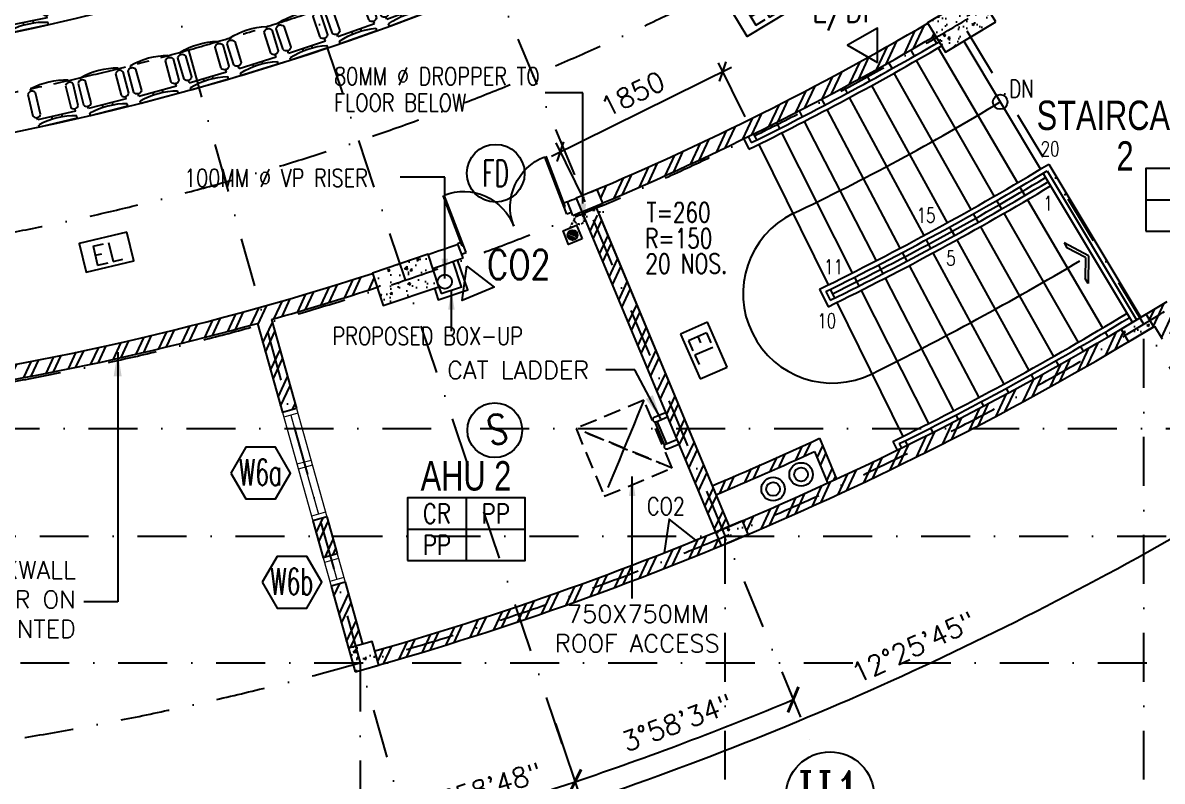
# Model space of a CAD drawing. Extents: x 2879167 to 2959690, y -882003 to -585933.
# Drawn here: x 2919560 to 2931195, y -692910 to -685164 of the extents above; entities that cross this region are included whole.
import ezdxf
from ezdxf.enums import TextEntityAlignment as Align

# ---------------------------------------------------------------- set-up
doc = ezdxf.new("R2010")
doc.units = 0
doc.header["$LTSCALE"] = 1000
doc.header["$MEASUREMENT"] = 0
doc.header["$PDMODE"] = 66
for name, pattern in [('CENTER2', [1.125, 0.75, -0.125, 0.125, -0.125]), ('DASHDOT', [1, 0.5, -0.25, 0, -0.25]), ('HIDDEN', [0.375, 0.25, -0.125])]:
    doc.linetypes.add(name, pattern=pattern)
doc.layers.get('0').update_dxf_attribs({"linetype": 'CONTINUOUS'})
doc.layers.get('DEFPOINTS').update_dxf_attribs({"linetype": 'CONTINUOUS'})
for name, color, linetype in [('-EL & K', 10, 'CONTINUOUS'), ('-FF', 240, 'CONTINUOUS'), ('COL', 3, 'CONTINUOUS'), ('DIM', 5, 'CONTINUOUS'), ('DR', 5, 'CONTINUOUS'), ('F1', 5, 'CONTINUOUS'), ('Finishes', 1, 'CONTINUOUS'), ('GRID', 6, 'DASHDOT'), ('H', 6, 'CONTINUOUS'), ('LINE', 7, 'CONTINUOUS'), ('railing', 1, 'CONTINUOUS'), ('SCH-WIN', 7, 'CONTINUOUS'), ('Sch_Door', 7, 'CONTINUOUS'), ('Sch_Window', 2, 'CONTINUOUS'), ('seat_below_cen', 8, 'CONTINUOUS'), ('SECTIONLINE', 4, 'CONTINUOUS'), ('SPEC', 7, 'CONTINUOUS'), ('step', 7, 'CONTINUOUS'), ('TEXT', 7, 'CONTINUOUS'), ('VP', 1, 'CONTINUOUS'), ('WALL', 2, 'CONTINUOUS'), ('WP', 1, 'HIDDEN')]:
    doc.layers.add(name, color=color, linetype=linetype)
doc.styles.add('1', font='ROMANC.SHX', dxfattribs={"width": 0.65, "height": 0.5})
doc.styles.add('E', font='ROMANS.SHX')
doc.styles.add('ROMANS', font='romans.shx')
doc.styles.add('ROMS', font='ROMANS.SHX', dxfattribs={"height": 300})
doc.styles.get("Standard").update_dxf_attribs({"font": 'Helv.shx'})
doc.dimstyles.get("Standard").update_dxf_attribs({"dimscale": 5, "dimtxt": 1, "dimasz": 2, "dimexe": 1, "dimexo": 1, "dimgap": 1, "dimtad": 0, "dimtih": 1, "dimtoh": 1, "dimdec": 4, "dimzin": 0, "dimdsep": 46, "dimtxsty": 'ROMANS', "dimcen": 1, "dimadec": 0, "dimazin": 0, "dimtfac": 1, "dimtdec": 4, "dimtofl": 0, "dimtmove": 0, "dimatfit": 3, "dimfxl": 0, "dimtolj": 1, "dimtzin": 0, "dimarcsym": 0})
doc.dimstyles.new('STANDARD$0', dxfattribs={"dimscale": 0, "dimtxt": 8, "dimasz": 6, "dimexe": 1, "dimexo": 1, "dimgap": 3, "dimtad": 1, "dimdec": 0, "dimlfac": -1, "dimrnd": 1, "dimzin": 0, "dimdsep": 46, "dimtxsty": 'Standard', "dimcen": 0, "dimclrd": 5, "dimclre": 250, "dimadec": 0, "dimazin": 0, "dimtfac": 1, "dimtdec": 4, "dimtofl": 0, "dimtmove": 0, "dimatfit": 3, "dimfxl": 0, "dimtolj": 1, "dimtzin": 0, "dimarcsym": 0})
pattern_1 = [(50, (488140.74, 177583.3), (251.041064, -21.963247), [26.25, -288.75]), (355, (488140.74, 177583.3), (-48.562967, 263.267247), [21, -231]), (100.4514, (488161.66, 177581.46), (202.478284, 241.30384), [22.309066, -245.39974]), (46.1842, (488140.74, 177653.3), (373.534367, -57.931655), [39.375, -433.125]), (96.6356, (488171.87, 177648.47), (327.131947, 340.941255), [33.4636, -368.09955]), (351.1842, (488140.74, 177653.3), (327.13168, 340.94151), [31.5, -346.5]), (21, (488175.74, 177635.8), (208.917468, -140.916612), [26.25, -288.75]), (326, (488175.74, 177635.8), (85.160366, 253.802516), [21, -231]), (71.4514, (488193.15, 177624.05), (294.07792, 112.885674), [22.309067, -245.39974]), (37.5, (488140.74, 177583.295), (4.2559494, 116.5128488), [0, -228.2, 0, -234.5, 0, -231.875]), (7.5, (488140.74, 177583.3), (92.074338, 138.044099), [0, -133.7, 0, -222.95, 0, -88.375]), (327.5, (488062.69, 177583.295), (186.8378527, -7.894205), [0, -87.5, 0, -273, 0, -362.25]), (317.5, (488027.69, 177583.3), (204.115159, 35.036744), [0, -113.75, 0, -181.3, 0, -257.25])]

# ---------------------------------------------------------------- blocks, each defined once
blk = doc.blocks.new('_ARCHTICK')
at = {"color": 0, "linetype": 'ByBlock', "const_width": 0.15}
blk.add_lwpolyline([(-0.5, -0.5), (0.5, 0.5)], dxfattribs=at)
blk = doc.blocks.new('*D121')
at = {"layer": 'DEFPOINTS', "color": 0}
for p in [(2914231, -660406), (2914231, -660406), (2913813, -662692), (2898231, -686958), (2931005, -688243)]:
    blk.add_point(p, dxfattribs=at)
at = {"layer": 'DIM'}
blk.add_arc((2914231, -660406), 2323, 238.927, 301.073, dxfattribs=at)
at = {"layer": 'DIM', "xscale": 200, "yscale": 200, "zscale": 200}
for p, rotation in [((2913032, -662396), 148.9270490380316), ((2915430, -662396), 31.07295098388144)]:
    blk.add_blockref('_ARCHTICK', p, dxfattribs=dict(at, rotation=rotation))
at = {"layer": 'DIM', "color": 7, "insert": (2914231, -662510), "char_height": 200, "attachment_point": 5, "rotation": 0, "style": 'ROMANS'}
blk.add_mtext('\\A1;62°8\'45"', dxfattribs=at)
blk = doc.blocks.new('*D122')
at = {"layer": 'DEFPOINTS', "color": 0}
for p in [(2914233, -660406), (2914233, -660406), (2913815, -662692), (2930297, -687065), (2897459, -688243)]:
    blk.add_point(p, dxfattribs=at)
at = {"layer": 'DIM'}
blk.add_arc((2914233, -660406), 2323, 238.927, 301.0727, dxfattribs=at)
at = {"layer": 'DIM', "xscale": 200, "yscale": 200, "zscale": 200}
for p, rotation in [((2913034, -662396), 148.9270495927155), ((2915432, -662396), 31.07272813242464)]:
    blk.add_blockref('_ARCHTICK', p, dxfattribs=dict(at, rotation=rotation))
at = {"layer": 'DIM', "color": 7, "insert": (2914233, -662510), "char_height": 200, "attachment_point": 5, "rotation": 359.9999, "style": 'ROMANS'}
blk.add_mtext('\\A1;62°8\'44"', dxfattribs=at)
blk = doc.blocks.new('*D82')
at = {"layer": 'DEFPOINTS', "color": 0}
for p in [(2914231, -660406), (2914231, -660406), (2924967, -692226), (2917884, -693955), (2920442, -694390)]:
    blk.add_point(p, dxfattribs=at)
at = {"layer": 'DIM'}
for p, q in [((2924999, -692321), (2925307, -693235)), ((2917895, -694054), (2917982, -694849))]:
    blk.add_line(p, q, dxfattribs=at)
blk.add_arc((2914231, -660406), 34546, 276.2146, 288.6438, dxfattribs=at)
at = {"layer": 'DIM', "xscale": 200, "yscale": 200, "zscale": 200}
for p, rotation in [((2925275, -693140), 18.64377093083684), ((2917971, -694750), 186.2145905017475)]:
    blk.add_blockref('_ARCHTICK', p, dxfattribs=dict(at, rotation=rotation))
at = {"layer": 'DIM', "color": 7, "insert": (2921619, -693929), "char_height": 200, "attachment_point": 5, "rotation": 12.4292, "style": 'ROMANS'}
blk.add_mtext('\\A1;12°25\'45"', dxfattribs=at)
blk = doc.blocks.new('*D83')
at = {"layer": 'DEFPOINTS', "color": 0}
for p in [(2914231, -660406), (2914231, -660406), (2931679, -689361), (2924967, -692226), (2927605, -692243)]:
    blk.add_point(p, dxfattribs=at)
at = {"layer": 'DIM'}
for p, q in [((2931730, -689446), (2932106, -690069)), ((2924999, -692321), (2925302, -693221))]:
    blk.add_line(p, q, dxfattribs=at)
blk.add_arc((2914231, -660406), 34532, 288.6438, 301.073, dxfattribs=at)
at = {"layer": 'DIM', "xscale": 200, "yscale": 200, "zscale": 200}
for p, rotation in [((2932054, -689984), 31.07295125744006), ((2925270, -693126), 198.6437709308356)]:
    blk.add_blockref('_ARCHTICK', p, dxfattribs=dict(at, rotation=rotation))
at = {"layer": 'DIM', "color": 7, "insert": (2928655, -691540), "char_height": 200, "attachment_point": 5, "rotation": 24.8584, "style": 'ROMANS'}
blk.add_mtext('\\A1;12°25\'45"', dxfattribs=at)
blk = doc.blocks.new('*D88')
at = {"layer": 'DEFPOINTS', "color": 0}
for p in [(2926707, -685662), (2926980, -686215), (2925346, -687083)]:
    blk.add_point(p, dxfattribs=at)
at = {"layer": 'DIM', "color": 0}
for p, q in [((2926936, -686125), (2926663, -685572)), ((2924959, -686525), (2926796, -685618)), ((2925302, -686994), (2925005, -686391))]:
    blk.add_line(p, q, dxfattribs=at)
at = {"layer": 'DIM', "color": 0, "xscale": 150, "yscale": 150, "zscale": 150}
for p, rotation in [((2926707, -685662), 26.28842023649831), ((2925049, -686481), 206.2884202364983)]:
    blk.add_blockref('_ARCHTICK', p, dxfattribs=dict(at, rotation=rotation))
at = {"layer": 'DIM', "color": 7, "insert": (2925789, -685892), "char_height": 200, "attachment_point": 5, "rotation": 26.2884, "style": 'ROMANS'}
blk.add_mtext('\\A1;1850', dxfattribs=at)
blk = doc.blocks.new('sbc')
at = {"layer": 'seat_below_cen'}
for p, q in [((-238, 350), (-238, 125)), ((-198, 375), (-198, 400)), ((-158, 125), (-158, 350)), ((158, 350), (158, 125)), ((198, 375), (198, 400)), ((238, 125), (238, 350)), ((-198, 75), (-198, 100)), ((198, 75), (-198, 75)), ((-198, 0), (-198, 25)), ((198, 0), (-198, 0)), ((-50, 49), (-50, 75)), ((50, 75), (50, 48)), ((198, 75), (198, 100)), ((198, 0), (198, 25))]:
    blk.add_line(p, q, dxfattribs=at)
for centre, radius, start, end in [((-198, 331), 44.5, 25.9892, 154.0108), ((0, -368), 793, 75.5714, 104.4286), ((198, 331), 44.5, 25.9892, 154.0108), ((-198, 144), 44.5, 205.9892, 334.0108), ((198, 144), 44.5, 205.9892, 334.0108), ((0, -743), 793, 75.5714, 104.4286)]:
    blk.add_arc(centre, radius, start, end, dxfattribs=at)
blk = doc.blocks.new('*D123')
at = {"layer": 'DEFPOINTS', "color": 0}
for p in [(2914231, -660406), (2914231, -660406), (2925948, -692653), (2927659, -692634), (2925388, -693475)]:
    blk.add_point(p, dxfattribs=at)
at = {"layer": 'DIM'}
blk.add_arc((2914231, -660406), 34310, 288.6438, 292.6199, dxfattribs=at)
at = {"layer": 'DIM', "xscale": 200, "yscale": 200, "zscale": 200}
for p, rotation in [((2927427, -692077), 22.61986495981887), ((2925199, -692916), 198.643770618976)]:
    blk.add_blockref('_ARCHTICK', p, dxfattribs=dict(at, rotation=rotation))
at = {"layer": 'DIM', "color": 7, "insert": (2926243, -692311), "char_height": 200, "attachment_point": 5, "rotation": 20.6318, "style": 'ROMANS'}
blk.add_mtext('\\A1;3°58\'34"', dxfattribs=at)
blk = doc.blocks.new('*D126')
at = {"layer": 'DEFPOINTS', "color": 0}
for p in [(2914231, -660406), (2914231, -660406), (2924066, -693276), (2925392, -693487), (2923657, -694023)]:
    blk.add_point(p, dxfattribs=at)
at = {"layer": 'DIM'}
blk.add_arc((2914231, -660406), 34310, 285.6639, 288.6438, dxfattribs=at)
at = {"layer": 'DIM', "xscale": 200, "yscale": 200, "zscale": 200}
for p, rotation in [((2925199, -692916), 18.6437742158878), ((2923494, -693442), 195.6638581656818)]:
    blk.add_blockref('_ARCHTICK', p, dxfattribs=dict(at, rotation=rotation))
at = {"layer": 'DIM', "color": 7, "insert": (2924286, -692981), "char_height": 200, "attachment_point": 5, "rotation": 17.1538, "style": 'ROMANS'}
blk.add_mtext('\\A1;2°58\'48"', dxfattribs=at)
blk = doc.blocks.new('A$C061803DA')
at = {"layer": 'LINE', "color": 5}
for p, q in [((72, 123), (28, 79)), ((97, 120), (31, 54)), ((113, 108), (43, 38)), ((125, 91), (60, 26)), ((127, 65), (86, 24))]:
    blk.add_line(p, q, dxfattribs=at)
at = {"layer": 'LINE', "color": 5, "linetype": 'Continuous'}
blk.add_lwpolyline([(150, 150), (150, 0), (0, 0), (0, 150)], close=True, dxfattribs=at)
at = {"layer": 'LINE', "color": 5}
blk.add_circle((78, 73), 50, dxfattribs=at)
blk = doc.blocks.new('SMOKE DETECTOR')
at = {"layer": '-FF'}
blk.add_circle((0, 0), 280, dxfattribs=at)
at = {"layer": '-FF', "color": 3, "style": 'E', "width": 0.8}
blk.add_text('S', height=300, dxfattribs=at).set_placement((-132, -156))
blk = doc.blocks.new('D1200-1')
at = {"layer": 'DR'}
for p, q in [((0, 0), (0, -50)), ((0, -50), (77, -50)), ((77, -38), (115, -38)), ((77, -38), (77, -50)), ((77, -38), (627, -38)), ((77, -50), (627, -50)), ((115, 0), (115, -38)), ((0, -1200), (0, -1150)), ((0, -1150), (77, -1150)), ((77, -1150), (627, -1150)), ((77, -1162), (77, -1150)), ((77, -1162), (627, -1162)), ((77, -1162), (115, -1162)), ((115, -1200), (115, -1162))]:
    blk.add_line(p, q, dxfattribs=at)
for centre, start, end in [((77, -50), 270, 0), ((77, -1150), 0, 90)]:
    blk.add_arc(centre, 550, start, end, dxfattribs=at)

msp = doc.modelspace()

# ---------------------------------------------------------------- hatches: boundary and pattern name
at = {"layer": 'H', "ltscale": 0.1}
h = msp.add_hatch(dxfattribs=at)
h.set_pattern_fill('AR-CONC', color=256, scale=35, style=0)
h.set_pattern_definition(pattern_1)
h.paths.add_polyline_path([(2930826.6, -683926.3), (2930698.1, -684003.7), (2930816.9, -684200.7), (2930945.3, -684123.3)])
h.paths.add_polyline_path([(2929494.5, -685154.7), (2929313.8, -684854.9), (2928799.9, -685164.6), (2928980.6, -685464.4)])
h.paths.add_polyline_path([(2931031.1, -688139.8), (2931030.9, -688140, -0.0017685), (2930834.3, -688258.1), (2930774, -688294.3), (2930851.1, -688422.6, 0.0005372), (2930911.3, -688386.9), (2931108.4, -688268.4)])
h = msp.add_hatch(dxfattribs=at)
h.set_pattern_fill('ANSI32', color=256, scale=500, angle=200, style=0)
h.paths.add_polyline_path([(2928879.1, -685296), (2928801.7, -685167.5, -0.0329329), (2925424.3, -686866.3), (2925482.2, -687004.7, 0.0329517)])
h = msp.add_hatch(dxfattribs=at)
h.set_pattern_fill('AR-CONC', color=256, scale=35, style=0)
h.set_pattern_definition(pattern_1)
h.paths.add_polyline_path([(2923698.2, -687528.2), (2923129.7, -687720), (2923241.6, -688051.7), (2923810.1, -687859.8)])
h.paths.add_polyline_path([(2925460.3, -686954.2), (2925248.3, -687042.9), (2925248.3, -687042.9), (2925248.3, -687042.9), (2925248.2, -687043), (2925306, -687181.4), (2925518.2, -687092.6)])
h.paths.add_polyline_path([(2926909.6, -690250), (2926909.3, -690250.1, -0.0023104), (2926633, -690366), (2926691, -690504.3), (2926967.6, -690388.3)])
h = msp.add_hatch(dxfattribs=at)
h.set_pattern_fill('ANSI32', color=256, scale=500, angle=200, style=0)
h.set_pattern_definition([(245, (488140.78, 188080.5), (169.93271, -79.240924), []), (245, (488057.72, 188050.26), (169.93271, -79.240924), [])])
h.paths.add_polyline_path([(2925444.4, -687123.5), (2925306, -687181.4), (2926633, -690366), (2926633, -690366), (2926771.3, -690308)])
h = msp.add_hatch(dxfattribs=at)
h.set_pattern_fill('ANSI32', color=256, scale=500, angle=200, style=0)
h.paths.add_polyline_path([(2917639.2, -688933.6), (2917655.5, -689082.7, 0.0380022), (2921956.2, -688234.1), (2921961.6, -688253.3, 0.0006488), (2922033.9, -688233.2), (2921988, -688069.5, -0.0386388)])
h.paths.add_polyline_path([(2921988, -688069.5), (2922033.9, -688233.2, 0.0006487), (2922106.1, -688212.9), (2922100.7, -688193.6, 0.0097564), (2923178.8, -687865.4), (2923130.8, -687723.3, -0.0103922)])
h.paths.add_polyline_path([(2922106.1, -688212.9, -0.0006487), (2922033.9, -688233.2), (2922283.6, -689123.7), (2922355.5, -689103.5)])
h.paths.add_polyline_path([(2922211.1, -689144), (2922283.6, -689123.7), (2922033.9, -688233.2, -0.0006488), (2921961.6, -688253.3)])
h.paths.add_polyline_path([(2922780.8, -690896.9), (2922708.4, -690917.2), (2922886.4, -691551.2), (2922958.6, -691530.8)])
h.paths.add_polyline_path([(2922958.6, -691530.8), (2923030.7, -691510.5), (2922852.9, -690876.7), (2922780.8, -690896.9)])
h.paths.add_polyline_path([(2922594.1, -690231), (2922521.6, -690251.3), (2922565.1, -690406.5), (2922643.3, -690406.5)])
h.paths.add_polyline_path([(2922699.8, -690608), (2922771.8, -690587.8), (2922720.9, -690406.5), (2922643.3, -690406.5)])
h.paths.add_polyline_path([(2922666, -690210.8), (2922594.1, -690231), (2922643.3, -690406.5), (2922720.9, -690406.5)])
h.paths.add_polyline_path([(2922643.3, -690406.5), (2922565.1, -690406.5), (2922627.4, -690628.3), (2922699.8, -690608)])
h = msp.add_hatch(dxfattribs=at)
h.set_pattern_fill('ANSI32', color=256, scale=500, angle=200, style=0)
h.set_pattern_definition([(245, (488140.78, 177583.19), (169.93271, -79.240924), []), (245, (488057.72, 177552.96), (169.93271, -79.240924), [])])
h.paths.add_polyline_path([(2931328.4, -688132.2), (2931408.1, -688261), (2931194.8, -688391.3), (2931116.6, -688264.5)])
h.paths.add_polyline_path([(2931252, -688004.8), (2931030.1, -688138.1), (2931108.4, -688268.4), (2931328.4, -688132.2)])
h = msp.add_hatch(dxfattribs=at)
h.set_pattern_fill('ANSI32', color=256, scale=500, angle=200, style=0)
h.set_pattern_definition([(245, (488140.74, 257155.43), (169.93271, -79.240924), []), (245, (488057.68, 257125.2), (169.93271, -79.240924), [])])
h.paths.add_polyline_path([(2930851.1, -688422.6), (2930773.8, -688294.1, -0.0334299), (2926909.6, -690250), (2926967.6, -690388.3, 0.0334418)])
h = msp.add_hatch(dxfattribs=at)
h.set_pattern_fill('ANSI32', color=256, scale=500, angle=200, style=0)
h.paths.add_polyline_path([(2927777.2, -689862.2), (2927869.5, -689823.7), (2927696.3, -689408), (2926598.4, -689892.9), (2926636.8, -689985.2), (2927644, -689542.4)])
h = msp.add_hatch(dxfattribs=at)
h.set_pattern_fill('ANSI32', color=256, scale=500, angle=200, style=0)
h.paths.add_polyline_path([(2925782.8, -690864.5), (2925782.8, -690704, -0.0213742), (2923153.8, -691579.6), (2923194.5, -691724, 0.02094)])
h.paths.add_polyline_path([(2925782.8, -690704), (2925782.8, -690864.5, 0.0074956), (2926690.6, -690504.5), (2926691, -690504.3), (2926633, -690366, -0.0070544)])
h = msp.add_hatch(dxfattribs=at)
h.set_pattern_fill('AR-CONC', color=256, scale=35, style=0)
h.set_pattern_definition([(50, (488140.78, 188080.5), (251.041064, -21.963247), [26.25, -288.75]), (355, (488140.78, 188080.5), (-48.562967, 263.267247), [21, -231]), (100.4514, (488161.7, 188078.66), (202.478284, 241.30384), [22.309067, -245.39974]), (46.1842, (488140.78, 188150.5), (373.534367, -57.931655), [39.375, -433.125]), (96.6356, (488171.9, 188145.66), (327.131947, 340.941255), [33.4636, -368.09955]), (351.1842, (488140.78, 188150.5), (327.13168, 340.94151), [31.5, -346.5]), (21, (488175.78, 188133), (208.917468, -140.916612), [26.25, -288.75]), (326, (488175.78, 188133), (85.160366, 253.802516), [21, -231]), (71.4514, (488193.19, 188121.25), (294.07792, 112.885674), [22.309067, -245.39974]), (37.5, (488140.78, 188080.49), (4.2559494, 116.5128488), [0, -228.2, 0, -234.5, 0, -231.875]), (7.5, (488140.78, 188080.49), (92.074338, 138.044099), [0, -133.7, 0, -222.95, 0, -88.375]), (327.5, (488062.73, 188080.49), (186.8378527, -7.894205), [0, -87.5, 0, -273, 0, -362.25]), (317.5, (488027.73, 188080.5), (204.115159, 35.036744), [0, -113.75, 0, -181.3, 0, -257.25])])
h.paths.add_polyline_path([(2923126.7, -691483.5), (2922886.1, -691551.2), (2922953.9, -691791.9), (2923175.4, -691729.5, 0.0001524), (2923194.5, -691724)])

# ---------------------------------------------------------------- linework, layer by layer
at = {"layer": '-EL & K', "color": 10}
for p, q in [((2926551, -688223.1), (2926276.5, -688344.2)), ((2926752.8, -688680.6), (2926551, -688223.1)), ((2926276.5, -688344.2), (2926478.3, -688801.6)), ((2926478.3, -688801.6), (2926752.8, -688680.6))]:
    msp.add_line(p, q, dxfattribs=at)
for points in [[(2926801.2, -685045.8), (2927229.5, -684787.7), (2927384.3, -685044.7), (2926956, -685302.7)], [(2920624.4, -687304), (2920137.8, -687419.1), (2920206.9, -687711.1), (2920693.5, -687596)]]:
    msp.add_lwpolyline(points, close=True, dxfattribs=at)
at = {"layer": '-FF'}
for points in [[(2928287.8, -685570.5), (2928287.8, -685217.7), (2927982.3, -685394.1)], [(2924093.4, -687651.4), (2924373.7, -687865.7), (2924047.9, -688001.3)]]:
    msp.add_lwpolyline(points, close=True, dxfattribs=at)
at = {"ltscale": 2}
for p, q in [((2928852.3, -685312.1), (2928888.7, -685374.1)), ((2929169.2, -685350.7), (2929952.6, -686659)), ((2928627.5, -685442.6), (2928662.9, -685504.3)), ((2928907.8, -685420.9), (2929716.4, -686799)), ((2928401.5, -685571.2), (2928436, -685632.5)), ((2928682.4, -685550.8), (2929479, -686936.9)), ((2928174.3, -685697.7), (2928208, -685758.9)), ((2928455.8, -685678.8), (2929240.3, -687072.6)), ((2927946.1, -685822.2), (2927979, -685883.2)), ((2928228.1, -685804.9), (2929000.4, -687206.2)), ((2927716.7, -685944.6), (2927748.9, -686005.7)), ((2927999.4, -685929), (2928759.3, -687337.7)), ((2927486.2, -686064.9), (2927517.8, -686126.1)), ((2927769.7, -686051.2), (2928517.1, -687467)), ((2927254.7, -686183.2), (2927285.7, -686244.7)), ((2927538.9, -686171.5), (2928273.7, -687594.1)), ((2927022.1, -686299.4), (2927052.6, -686361.2)), ((2927307.2, -686289.8), (2928029.2, -687719)), ((2927074.4, -686406.2), (2927783.5, -687841.7)), ((2929978.3, -686701.9), (2930004, -686744.7)), ((2930004, -686744.7), (2930890.3, -688224.7)), ((2929741.7, -686842.1), (2929792.3, -686928.3)), ((2929503.9, -686980.2), (2929553.7, -687066.9)), ((2929817.6, -686971.5), (2930586.2, -688281.3)), ((2929264.8, -687116.2), (2929313.9, -687203.3)), ((2929578.6, -687110.3), (2930336, -688428.1)), ((2929024.5, -687250), (2929072.8, -687337.6)), ((2929338.4, -687246.9), (2930084.5, -688572.5)), ((2928783.1, -687381.7), (2928830.5, -687469.7)), ((2929096.9, -687381.4), (2929831.6, -688714.5)), ((2928540.4, -687511.2), (2928587.1, -687599.6)), ((2928854.3, -687513.7), (2929577.4, -688854.1)), ((2928296.6, -687638.5), (2928342.5, -687727.3)), ((2928610.4, -687643.8), (2929321.8, -688991.3)), ((2928051.7, -687763.6), (2928096.8, -687852.9)), ((2928365.5, -687771.8), (2929065, -689126)), ((2927805.7, -687886.5), (2927849.9, -687976.2)), ((2928119.3, -687897.5), (2928806.8, -689258.4)), ((2927872.1, -688021), (2928547.5, -689388.3)), ((2930611.5, -688324.4), (2930640, -688373)), ((2930360.9, -688471.4), (2930388.4, -688519.1)), ((2930109, -688616), (2930135.4, -688663)), ((2929855.7, -688758.3), (2929881.2, -688804.6)), ((2929601.1, -688898.1), (2929625.8, -688943.9)), ((2929345.1, -689035.5), (2929369.1, -689080.9)), ((2929087.9, -689170.5), (2929111.2, -689215.6)), ((2928829.4, -689303), (2928852.1, -689347.9)), ((2928569.6, -689433.1), (2928591.8, -689477.9))]:
    msp.add_line(p, q, dxfattribs=at)
at = {"color": 40, "ltscale": 0.1}
msp.add_line((2930196.6, -686920.7), (2930213.7, -686910.4), dxfattribs=at)
at = {"ltscale": 0.1}
msp.add_line((2925811.5, -688708.8), (2925513.7, -688708.8), dxfattribs=at)
at = {"color": 1, "linetype": 'HIDDEN', "ltscale": 0.7}
for p, q in [((2925902, -689019.8), (2925209.7, -689308.3)), ((2925902, -689019.8), (2925498.1, -690000.6)), ((2926190.5, -689712.2), (2925902, -689019.8)), ((2925851.9, -689141.5), (2925548.2, -689879)), ((2925209.7, -689308.3), (2925498.1, -690000.6)), ((2926190.5, -689712.2), (2925209.7, -689308.3)), ((2925331.3, -689358.4), (2926068.8, -689662.1)), ((2925498.1, -690000.6), (2926190.5, -689712.2))]:
    msp.add_line(p, q, dxfattribs=at)
at = {"ltscale": 0.1}
for centre, radius in [((2927507.8, -689777.5), 120), ((2927507.8, -689777.5), 70), ((2927221.8, -689926.5), 120), ((2927221.8, -689926.5), 70)]:
    msp.add_circle(centre, radius, dxfattribs=at)
at = {"ltscale": 2}
for radius, start, end in [(25400, 239.09623, 300.88931), (26400, 239.08982, 300.88931), (30700, 296.28842, 300.91569)]:
    msp.add_arc((2914231.1, -660406.5), radius, start, end, dxfattribs=at)
at = {"layer": 'COL', "color": 3, "ltscale": 2}
for points in [[(2929494.5, -685154.7), (2929313.8, -684854.9), (2928799.9, -685164.6), (2928980.6, -685464.4)], [(2925270.1, -687093.7), (2925482.3, -687004.9), (2925424.4, -686866.5), (2925212.2, -686955.3)], [(2923810.1, -687859.8), (2923698.2, -687528.2), (2923129.7, -687720), (2923241.6, -688051.7)], [(2930851.3, -688422.9), (2931108.4, -688268.4), (2931031.1, -688139.8), (2930774, -688294.3)], [(2926691, -690504.3), (2926967.6, -690388.3), (2926909.6, -690250), (2926633, -690366)], [(2922953.9, -691791.9), (2923194.5, -691724.1), (2923126.7, -691483.5), (2922886.1, -691551.2)]]:
    msp.add_lwpolyline(points, close=True, dxfattribs=at)
at = {"layer": 'F1'}
msp.add_circle((2929540.7, -685973.1), 75, dxfattribs=at)
for centre, radius, start, end in [((2917260.8, -665705.8), 23697.3, 295.39535, 301.21154), ((2927827.8, -687931.4), 912.5, 116.28842, 296.28842), ((2912825.9, -657865.3), 34513.5, 296.51157, 300.52237)]:
    msp.add_arc(centre, radius, start, end, dxfattribs=at)
at = {"layer": 'Finishes'}
for p, q in [((2931026.8, -686973), (2932227, -686973)), ((2926008.5, -689192.2), (2926123.8, -689144.1)), ((2926027.7, -689238.3), (2926143.1, -689190.2)), ((2926123.8, -689144.1), (2926143.1, -689190.2)), ((2926112.3, -689473.9), (2926016.1, -689243.1)), ((2926135.4, -689464.3), (2926039.2, -689233.5)), ((2926123.8, -689469.1), (2926239.2, -689421)), ((2926239.2, -689421), (2926258.5, -689467.2)), ((2926143.1, -689515.2), (2926258.5, -689467.2)), ((2924088.8, -690017.2), (2924088.8, -690657.1)), ((2923488.7, -690337.5), (2924688.9, -690337.5))]:
    msp.add_line(p, q, dxfattribs=at)
for points in [[(2931026.8, -687292.6), (2932227, -687292.6), (2932227, -686652.7), (2931026.8, -686652.7)], [(2923488.7, -690657.1), (2924688.9, -690657.1), (2924688.9, -690017.2), (2923488.7, -690017.2)], [(2926110.8, -690576.8), (2926432.4, -690448.2), (2926160.3, -690233.9)]]:
    msp.add_lwpolyline(points, close=True, dxfattribs=at)
for centre, radius, start, end in [((2926018.1, -689215.2), 25, 112.61987, 292.61987), ((2926027.7, -689238.3), 12.5, 188.14234, 202.61987), ((2926133.5, -689492.2), 25, 112.61987, 292.61987), ((2926123.8, -689469.1), 12.5, 202.61987, 217.09737)]:
    msp.add_arc(centre, radius, start, end, dxfattribs=at)
at = {"layer": 'GRID'}
for p, q in [((2914231.1, -660406.5), (2932244, -690298.7)), ((2914231.1, -660406.5), (2927659.2, -692633.9)), ((2925388, -693475.1), (2914231.1, -660406.5)), ((2914231.1, -660406.5), (2923660.9, -694035.5)), ((2931006.1, -698894.7), (2931006.1, -688242.6)), ((2914231.1, -689306.5), (2938704.7, -689306.5)), ((2901731.1, -690406.5), (2938704.7, -690406.5)), ((2926731.1, -698894.7), (2926731.1, -690406.5)), ((2905534.3, -691699.5), (2938704.7, -691699.5)), ((2923005.9, -691699.5), (2923005.9, -698894.7))]:
    msp.add_line(p, q, dxfattribs=at)
at = {"layer": 'GRID', "color": 7, "linetype": 'Continuous'}
msp.add_circle((2927803, -693060.2), 450, dxfattribs=at)
at = {"layer": 'GRID'}
for radius, start in [(27400, 234.58389), (28900, 234.80971), (32500, 235.39893)]:
    msp.add_arc((2914231.1, -660406.5), radius, start, 305.04123, dxfattribs=at)
at = {"layer": 'H', "color": 5, "lineweight": 0, "ltscale": 0.1}
for p, q in [((2922211.1, -689144), (2922521.6, -690251.3)), ((2922369, -689151.6), (2922224.6, -689192.1)), ((2922296.8, -689171.9), (2922431.8, -689653.3)), ((2922355.5, -689103.5), (2922666, -690210.8)), ((2922504, -689633.1), (2922359.6, -689673.6)), ((2922517.5, -689681.2), (2922373.1, -689721.7)), ((2922445.3, -689701.5), (2922580.3, -690182.9)), ((2922652.5, -690162.6), (2922508.1, -690203.1)), ((2922771.8, -690587.8), (2922852.8, -690876.7)), ((2922627.4, -690628.3), (2922708.4, -690917.2)), ((2922785.3, -690636), (2922640.9, -690676.5)), ((2922713.1, -690656.2), (2922767.1, -690848.8)), ((2922839.3, -690828.5), (2922694.9, -690869))]:
    msp.add_line(p, q, dxfattribs=at)
at = {"layer": 'LINE', "color": 5}
msp.add_line((2925224.1, -687332.4), (2925139, -687296.8), dxfattribs=at)
at = {"layer": 'LINE', "color": 5, "linetype": 'Continuous'}
msp.add_lwpolyline([(2925272.4, -687370.3), (2925133.6, -687427.2), (2925076.7, -687288.4), (2925215.5, -687231.5)], close=True, dxfattribs=at)
at = {"layer": 'LINE', "color": 5}
msp.add_circle((2925174.1, -687332.3), 50, dxfattribs=at)
at = {"layer": 'railing'}
for p, q in [((2928938.8, -685379), (2928949.4, -685396.6)), ((2926922.1, -686348.6), (2926974.8, -686455.2)), ((2926967, -686326.6), (2926997.5, -686388.4)), ((2930038.3, -686607.4), (2930976.1, -688173.3)), ((2930021.2, -686676.1), (2930933.2, -688199)), ((2928442.9, -689439.7), (2928487.2, -689529.4)), ((2928510, -689462.5), (2928532.1, -689507.4))]:
    msp.add_line(p, q, dxfattribs=at)
at = {"layer": 'railing', "linetype": 'HIDDEN'}
for p, q in [((2927693.8, -687885.8), (2927782.4, -688065.2)), ((2927760.8, -687908.6), (2927805.1, -687998.3))]:
    msp.add_line(p, q, dxfattribs=at)
at = {"layer": 'railing'}
for centre, radius, start, end in [((2913419.1, -658798.7), 30750, 296.20424, 300.27896), ((2913419.1, -658798.7), 30800, 296.11138, 300.28025), ((2914231.1, -660406.5), 30600, 296.10118, 301.10293), ((2914231.1, -660406.5), 30650, 296.19495, 301.00916), ((2914231.1, -660406.5), 30800, 296.10239, 300.91569), ((2914231.1, -660406.5), 30750, 296.19526, 300.91569), ((2914975.9, -661962.5), 30600, 296.11017, 301.21194), ((2914975.9, -661962.5), 30650, 296.20394, 301.21171)]:
    msp.add_arc(centre, radius, start, end, dxfattribs=at)
at = {"layer": 'SCH-WIN', "ltscale": 0.1}
for points in [[(2921685.4, -689763.4), (2921837.4, -690026.7), (2922141.4, -690026.7), (2922293.4, -689763.4), (2922141.4, -689500.2), (2921837.4, -689500.2)], [(2922005.8, -690878.5), (2922157.8, -691141.8), (2922461.8, -691141.8), (2922613.8, -690878.5), (2922461.8, -690615.2), (2922157.8, -690615.2)]]:
    msp.add_lwpolyline(points, close=True, dxfattribs=at)
at = {"layer": 'Sch_Door', "ltscale": 0.1}
msp.add_circle((2924389, -686701.3), 295.3, dxfattribs=at)
at = {"layer": 'SECTIONLINE', "color": 5, "linetype": 'CENTER2'}
msp.add_arc((2914231.1, -660406.5), 26001, 240.40108, 305.04123, dxfattribs=at)
at = {"layer": 'step', "ltscale": 0.1}
msp.add_line((2921725.6, -685720.4), (2922233.6, -685564.4), dxfattribs=at)
at = {"layer": 'step', "color": 140}
for p, q in [((2930441.1, -687545), (2930193, -687413.1)), ((2930193, -687413.1), (2930222.4, -687462.7)), ((2930410.9, -687562.9), (2930222.4, -687462.7)), ((2930410.9, -687562.9), (2930408.3, -687776.4)), ((2930441.1, -687545), (2930437.7, -687826)), ((2930437.7, -687826), (2930408.3, -687776.4))]:
    msp.add_line(p, q, dxfattribs=at)
at = {"layer": 'VP', "ltscale": 0.1}
for p, q in [((2925280.6, -685880.7), (2924896, -685880.7)), ((2925280.6, -687010.6), (2925280.6, -685880.7)), ((2923869.4, -686741.4), (2923413.3, -686741.4)), ((2923869.4, -687774.8), (2923869.4, -686741.4)), ((2923937.2, -688314.1), (2923937.2, -687894.8)), ((2925782.8, -691045.5), (2925782.8, -689797.5))]:
    msp.add_line(p, q, dxfattribs=at)
msp.add_circle((2923869.4, -687808.8), 73, dxfattribs=at)
msp.add_circle((2923869.4, -687808.8), 73, dxfattribs=at)
for points in [[(2923836.1, -687574.8), (2923902.7, -687574.8), (2923869.4, -687774.8)], [(2923903.9, -688094.8), (2923970.6, -688094.8), (2923937.2, -687894.8)], [(2925749.4, -689997.5), (2925816.1, -689997.5), (2925782.8, -689797.5)]]:
    msp.add_solid(points, dxfattribs=at)
at = {"layer": 'WALL'}
for p, q in [((2925177.6, -687131.7), (2925120.7, -686992.7)), ((2925269.5, -687093.7), (2926633, -690366)), ((2925408, -687036), (2926771.4, -690308.3)), ((2925444.5, -687123.7), (2926771.4, -690308.3)), ((2924058, -687563.2), (2924001.1, -687424.2)), ((2921956.2, -688234.1), (2922211.1, -689144)), ((2922100.7, -688193.6), (2922355.5, -689103.5)), ((2931116.1, -688263.7), (2931194.8, -688391.3)), ((2922355.5, -689103.5), (2922211.1, -689144)), ((2927696.3, -689408), (2927869.5, -689823.7)), ((2927644, -689542.4), (2927777.2, -689862.2)), ((2922666, -690210.8), (2922521.6, -690251.3)), ((2922521.6, -690251.3), (2922627.4, -690628.3)), ((2922666, -690210.8), (2922771.8, -690587.8)), ((2922771.8, -690587.8), (2922627.4, -690628.3)), ((2926690.7, -690504.5), (2926690.7, -690504.5)), ((2922852.8, -690876.7), (2922708.4, -690917.2)), ((2922708.4, -690917.2), (2922886.4, -691551.2)), ((2922852.9, -690876.7), (2923030.7, -691510.5))]:
    msp.add_line(p, q, dxfattribs=at)
at = {"layer": 'WALL', "color": 7}
msp.add_line((2923810.1, -687859.8), (2923833.7, -687929.7), dxfattribs=at)
for points in [[(2923762.8, -687875.8), (2923802.3, -687993.1), (2924104.1, -687891.2), (2924000.4, -687583.9)], [(2923833.7, -687929.7), (2924040.8, -687859.8), (2923953.4, -687600.8)]]:
    msp.add_lwpolyline(points, dxfattribs=at)
at = {"layer": 'WALL'}
for radius, start, end in [(28730, 292.78251, 300.47663), (28880, 292.92851, 300.47663), (28730, 292.27389, 292.47008), (28880, 292.27381, 292.47107), (28730, 289.24207, 289.88078), (28880, 289.23896, 289.89314), (28730, 276.81091, 288.04547), (28880, 285.81265, 288.04547), (32425, 285.97276, 301.64724), (28880, 276.81091, 285.51506), (32575, 285.53194, 301.22119), (31975, 292.75426, 294.90513), (32075, 292.75384, 294.71925)]:
    msp.add_arc((2914231.1, -660406.5), radius, start, end, dxfattribs=at)
at = {"layer": 'WP', "ltscale": 0.1}
msp.add_line((2925146.1, -687260), (2925194.6, -687172.9), dxfattribs=at)
msp.add_circle((2925244.6, -687172.9), 50, dxfattribs=at)
msp.add_solid([(2925247.2, -687010.6), (2925313.9, -687010.6), (2925280.6, -687210.6)], dxfattribs=at)

# ---------------------------------------------------------------- block references
at = {"layer": '-FF', "ltscale": 0.1, "rotation": 188.7078443554669}
msp.add_blockref('SMOKE DETECTOR', (2924379.7, -689325.5), dxfattribs=at)
at = {"rotation": 292.2834019166448}
msp.add_blockref('A$C061803DA', (2925076.7, -687288.4), dxfattribs=at)
at = {"layer": 'DR', "ltscale": 0.1, "xscale": -1, "rotation": 290.856072236421}
msp.add_blockref('D1200-1', (2925161.7, -687100.2), dxfattribs=at)
at = {"layer": 'seat_below_cen', "xscale": -1}
for p, rotation in [((2923488.7, -685128.6), 20.7672592153045), ((2922989.2, -685310), 19.6589966995724), ((2922486.1, -685481.3), 18.55126311447648), ((2921979.6, -685642.4), 17.44376257441926), ((2921470, -685793.2), 16.09074210196697), ((2920957.5, -685933.8), 15.2443192517326)]:
    msp.add_blockref('sbc', p, dxfattribs=dict(at, rotation=rotation))
at = {"layer": 'seat_below_cen'}
for p, rotation in [((2919630.8, -685225.9), 11.77846778851671), ((2920442.2, -686064.1), 14.362394099186), ((2919924.4, -686183.9), 13.26597368605156)]:
    msp.add_blockref('sbc', p, dxfattribs=dict(at, rotation=rotation))

# ---------------------------------------------------------------- texts
at = {"layer": '-EL & K', "color": 10, "style": 'ROMS'}
for rotation, p in [(31.07295, (2927017.5, -685207.3)), (13.30583, (2920290.1, -687648.4)), (293.80222, (2926344.5, -688380.1))]:
    msp.add_text('EL', height=200, rotation=rotation, dxfattribs=at).set_placement(p)
at = {"layer": '-FF', "color": 2, "style": 'ROMANS', "width": 0.8}
for s, height, p in [('L/DP', 250, (2927621.3, -685159.4)), ('CO2', 300, (2924302.1, -687783.5))]:
    msp.add_text(s, height=height, dxfattribs=at).set_placement(p)
at = {"layer": 'Finishes', "color": 7, "ltscale": 10, "style": 'ROMANS', "width": 0.8}
for s, p in [('CR', (2923788.8, -690177.5)), ('PP', (2924388.8, -690177.5)), ('PP', (2923788.8, -690497.5))]:
    msp.add_text(s, height=200, dxfattribs=at).set_placement(p, align=Align.MIDDLE)
at = {"layer": 'GRID', "color": 3, "style": '1', "width": 0.7}
msp.add_text('H1', height=500, dxfattribs=at).set_placement((2927803, -693060.2), align=Align.MIDDLE_CENTER)
at = {"layer": 'Sch_Door', "color": 2, "style": 'ROMANS', "width": 0.6}
msp.add_text('FD', height=270, rotation=360, dxfattribs=at).set_placement((2924389, -686701.3), align=Align.MIDDLE_CENTER)
at = {"layer": 'Sch_Window', "style": 'ROMANS', "width": 0.6}
for s, p in [('W6a', (2921986.7, -689755)), ('W6b', (2922307.1, -690870.1))]:
    msp.add_text(s, height=270, rotation=0, dxfattribs=at).set_placement(p, align=Align.MIDDLE_CENTER)
at = {"layer": 'SPEC', "style": 'ROMANS', "width": 0.8}
for s, p in [('80MM %%C DROPPER TO ', (2922739.1, -685800.8)), ('FLOOR BELOW', (2922739.1, -686070.1)), ('100MM %%C VP RISER', (2921207.5, -686838.6)), ('PROPOSED BOX-UP', (2922723.2, -688453.7))]:
    msp.add_text(s, height=180, dxfattribs=at).set_placement(p)
at = {"layer": 'SPEC', "color": 7, "style": 'ROMANS', "width": 0.75}
msp.add_text('DN', height=180, dxfattribs=at).set_placement((2929758.6, -685837.6), align=Align.MIDDLE_CENTER)
at = {"layer": 'SPEC', "color": 1, "style": 'ROMANS', "width": 0.75}
for s, p in [('20', (2929953.5, -686527)), ('1', (2929980.1, -687082.9)), ('15', (2928686.4, -687205.8)), ('11', (2927742.8, -687732.2)), ('5', (2928989.2, -687642.8)), ('10', (2927673.3, -688282.4))]:
    msp.add_text(s, height=150, rotation=0, dxfattribs=at).set_placement(p)
at = {"layer": 'SPEC', "color": 7, "style": 'ROMANS', "width": 0.75}
for s, p in [('T=260', (2925928.1, -687200.9)), ('R=150', (2925914.1, -687465.9)), ('20 NOS.', (2925917.5, -687724.3))]:
    msp.add_text(s, height=200, dxfattribs=at).set_placement(p)
at = {"layer": 'SPEC', "color": 7, "linetype": 'Continuous', "style": 'ROMANS', "width": 0.8}
msp.add_text('CO2', height=180, rotation=360, dxfattribs=at).set_placement((2926127.3, -690101.9), align=Align.MIDDLE_CENTER)
at = {"layer": 'SPEC', "char_height": 180, "style": 'ROMANS'}
for s, insert, attachment_point in [('CAT LADDER', (2923893.3, -688711.9), 4), ('115MM THK BRICKWALL\\PW/ CEMT. PLASTER ON\\PBOTHSIDES TO BE PAINTED', (2920102.5, -691054.5), 6), (' 750X750MM\\PROOF ACCESS', (2924994.5, -691352.6), 4)]:
    msp.add_mtext(s, dxfattribs=dict(at, insert=insert, attachment_point=attachment_point))
at = {"layer": 'TEXT', "color": 2, "width": 0.75}
for s, p in [('STAIRCASE', (2930803.3, -686109.3)), ('2', (2930815.3, -686524.3)), ('AHU 2', (2924085.8, -689791.3))]:
    msp.add_text(s, height=300, dxfattribs=at).set_placement(p, align=Align.MIDDLE_CENTER)

# ---------------------------------------------------------------- dimensions: what is measured, and where the dimension line sits
at = {"layer": 'DIM'}
for base, line1, line2, picture, middle in [((2913815.1, -662691.6), ((2914232.8, -660406.5), (2897458.6, -688243.1)), ((2914232.8, -660406.5), (2930297.2, -687065.4)), '*D122', (2914232.8, -662510.5)), ((2913813.4, -662691.6), ((2914231.1, -660406.5), (2931005.3, -688243.1)), ((2914231.1, -660406.5), (2898231.1, -686958.3)), '*D121', (2914231.1, -662510.5)), ((2920442.2, -694389.8), ((2917884.3, -693955), (2914231.1, -660406.5)), ((2924966.6, -692226), (2914231.1, -660406.5)), '*D82', (2921619.4, -693929.2)), ((2927605.5, -692243.4), ((2924966.6, -692226), (2914231.1, -660406.5)), ((2914231.1, -660406.5), (2931678.8, -689360.8)), '*D83', (2928655.5, -691540.4)), ((2925948.3, -692653.3), ((2914231.1, -660406.5), (2927659.2, -692633.9)), ((2925388, -693475.1), (2914231.1, -660406.5)), '*D123', (2926243.3, -692310.6)), ((2924065.7, -693276.4), ((2914231.1, -660406.5), (2923657.3, -694022.9)), ((2925392.2, -693487.5), (2914231.1, -660406.5)), '*D126', (2924285.7, -692980.6))]:
    dim = msp.add_angular_dim_2l(base=base, line1=line1, line2=line2, dimstyle='Standard', override={"dimscale": 100, "dimtxt": 2, "dimtad": 1, "dimtih": 0, "dimtoh": 0, "dimdec": 0, "dimblk1": 'ARCHTICK', "dimblk2": 'ARCHTICK', "dimsah": 1, "dimcen": 0, "dimdle": 1, "dimclrd": 256, "dimclre": 256, "dimclrt": 7, "dimaunit": 1, "dimadec": 3, "dimtdec": 0, "dimtmove": 2, "dimldrblk": 'ARCHTICK', "dimlwd": 65535, "dimlwe": 65535}, dxfattribs=at)
    dim.commit()
    dim.dimension.update_dxf_attribs({"geometry": picture, "text_midpoint": middle})
dim = msp.add_linear_dim(base=(2926706.8, -685662.1), p1=(2925346.5, -687083.4), p2=(2926980, -686215.2), angle=26.28842, text='1850', dimstyle='STANDARD$0', override={"dimscale": 100, "dimtxt": 2, "dimasz": 1.5, "dimgap": 1, "dimlfac": 1, "dimrnd": 0, "dimtxsty": 'ROMANS', "dimblk1": 'ARCHTICK', "dimblk2": 'ARCHTICK', "dimsah": 1, "dimdle": 1, "dimclrd": 0, "dimclre": 0, "dimclrt": 7, "dimtdec": 0, "dimtmove": 2}, dxfattribs=at)
dim.commit()
dim.dimension.update_dxf_attribs({"geometry": '*D88', "text_midpoint": (2925789.3, -685892.2)})

# ---------------------------------------------------------------- leaders
at = {"layer": 'SPEC'}
for points in [[(2920529.4, -688526.7), (2920529.4, -691077.4), (2920185, -691077.4)], [(2926074.4, -689208.2), (2925811.5, -688708.8)]]:
    msp.add_leader(points, dimstyle='Standard', override={"dimscale": 100, "dimtxt": 2, "dimasz": 2.5, "dimexe": 1, "dimexo": 1, "dimgap": 1, "dimtih": 0, "dimtoh": 0, "dimdec": 0, "dimtxsty": 'ROMANS', "dimcen": 0, "dimdle": 1, "dimclrt": 7, "dimtdec": 0}, dxfattribs=at)

doc.saveas('drawing.dxf')
